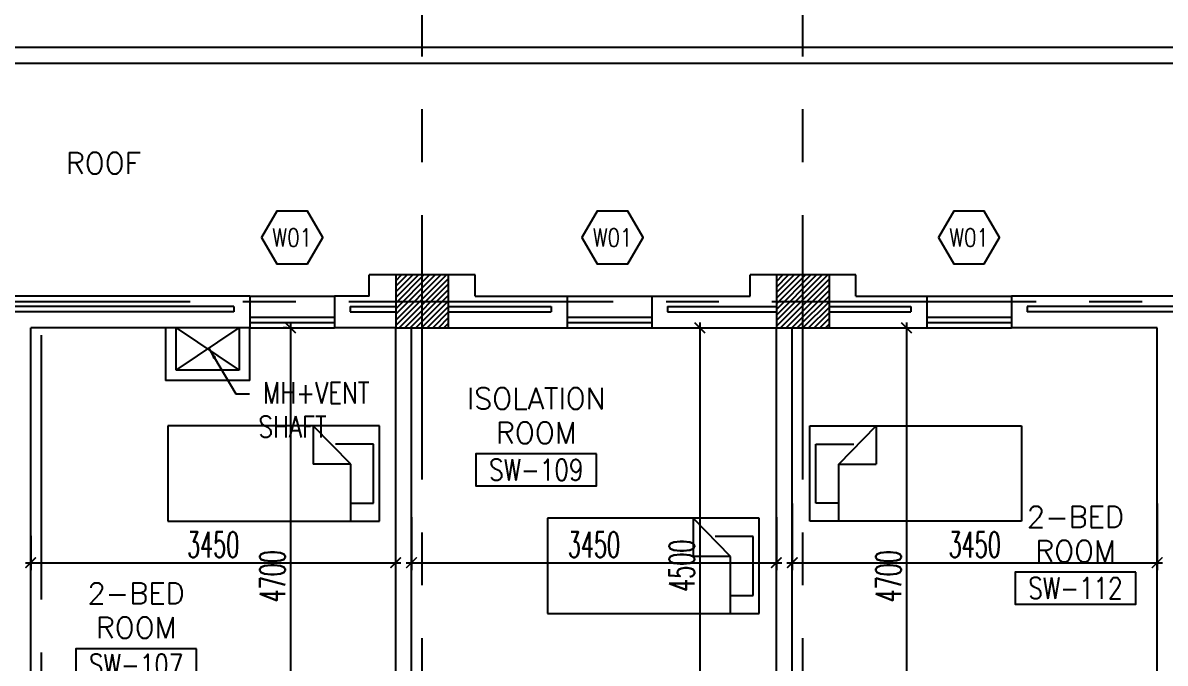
# Model space of a CAD drawing. Extents: x 276011.4 to 276105.3, y 57291.9 to 57371.4.
# Drawn here: x 276073.04 to 276083.84, y 57354.16 to 57360.22 of the extents above; entities that cross this region are included whole.
import ezdxf
from ezdxf.enums import TextEntityAlignment as Align

# ---------------------------------------------------------------- set-up
doc = ezdxf.new("R2010")
doc.units = 0
doc.header["$MEASUREMENT"] = 0
doc.header["$PDMODE"] = 34
doc.linetypes.add('CENTERX2', pattern=[4, 2.5, -0.5, 0.5, -0.5])
doc.layers.get('0').update_dxf_attribs({"linetype": 'CONTINUOUS'})
doc.layers.get('DEFPOINTS').update_dxf_attribs({"linetype": 'CONTINUOUS'})
for name, color, linetype in [('AX-DIM', 4, 'CONTINUOUS'), ('AXES', 11, 'CENTERX2'), ('COL', 5, 'CONTINUOUS'), ('DIM', 4, 'CONTINUOUS'), ('FUR', 4, 'CONTINUOUS'), ('HAT', 8, 'CONTINUOUS'), ('INSUL', 4, 'CONTINUOUS'), ('PROJ-L', 4, 'CONTINUOUS'), ('RM-BOX', 4, 'CONTINUOUS'), ('RM-NAME', 2, 'CONTINUOUS'), ('RM-NO', 2, 'CONTINUOUS'), ('SHAFT', 3, 'CONTINUOUS'), ('WALL', 2, 'CONTINUOUS'), ('WIN', 3, 'CONTINUOUS'), ('WIN-BOX', 4, 'CONTINUOUS'), ('WIN-NO', 5, 'CONTINUOUS')]:
    doc.layers.add(name, color=color, linetype=linetype)
doc.styles.add('ROMANS', font='ROMANS.shx', dxfattribs={"width": 0.6})
doc.dimstyles.new('STANDARD in', dxfattribs={"dimtxt": 0.24, "dimasz": 0.1, "dimexe": 0.07, "dimexo": 0.05, "dimgap": 0.05, "dimtad": 1, "dimdec": 0, "dimlfac": 1000, "dimzin": 0, "dimdsep": 46, "dimtxsty": 'ROMANS', "dimblk": 'ARCHTICK', "dimcen": 0.05, "dimdle": 0.05, "dimclrd": 4, "dimclre": 4, "dimclrt": 2, "dimadec": 0, "dimazin": 0, "dimtfac": 1, "dimtdec": 0, "dimtmove": 2, "dimatfit": 3, "dimfxl": 0, "dimtolj": 1, "dimtzin": 0, "dimarcsym": 0})

# ---------------------------------------------------------------- blocks, each defined once
blk = doc.blocks.new('_ARCHTICK')
at = {"color": 0, "linetype": 'ByBlock', "const_width": 0.15}
blk.add_lwpolyline([(-0.5, -0.5), (0.5, 0.5)], dxfattribs=at)
blk = doc.blocks.new('*D106')
at = {"layer": 'AX-DIM', "color": 4, "lineweight": -2, "ltscale": 0.3}
for p, q in [((276020.355, 57365.405), (276020.355, 57370.081)), ((276095.065, 57357.883), (276095.065, 57370.081)), ((276020.305, 57370.011), (276095.115, 57370.011))]:
    blk.add_line(p, q, dxfattribs=at)
at = {"layer": 'DEFPOINTS', "color": 0, "ltscale": 0.3}
for p in [(276095.065, 57370.011), (276020.355, 57365.355), (276095.065, 57357.833)]:
    blk.add_point(p, dxfattribs=at)
at = {"layer": 'AX-DIM', "color": 4, "lineweight": -2, "ltscale": 0.3, "xscale": 0.1, "yscale": 0.1, "zscale": 0.1, "rotation": 180}
blk.add_blockref('_ARCHTICK', (276020.355, 57370.011), dxfattribs=at)
at = {"layer": 'AX-DIM', "color": 4, "lineweight": -2, "ltscale": 0.3, "xscale": 0.1, "yscale": 0.1, "zscale": 0.1}
blk.add_blockref('_ARCHTICK', (276095.065, 57370.011), dxfattribs=at)
at = {"layer": 'AX-DIM', "color": 2, "ltscale": 0.3, "insert": (276057.71, 57370.181), "char_height": 0.24, "attachment_point": 5, "style": 'ROMANS'}
blk.add_mtext('\\A1;74710', dxfattribs=at)
blk = doc.blocks.new('WW1')
at = {"layer": 'WIN-BOX'}
blk.add_lwpolyline([(144, -250), (289, 0), (144, 250), (-144, 250), (-289, 0), (-144, -250)], close=True, dxfattribs=at)
at = {"layer": 'WIN-NO', "style": 'ROMANS', "width": 0.8}
blk.add_attdef('W00', text='', height=170, dxfattribs=at).set_placement((0, 0), align=Align.MIDDLE)
blk = doc.blocks.new('*X50')
at = {"color": 0}
for p, q in [((235129, 177110), (235608, 177590)), ((235129, 177163), (235555, 177590)), ((235129, 177217), (235502, 177590)), ((235129, 177270), (235449, 177590)), ((235129, 177323), (235396, 177590)), ((235129, 177376), (235343, 177590)), ((235129, 177429), (235290, 177590)), ((235129, 177482), (235237, 177590)), ((235129, 177535), (235184, 177590)), ((235161, 177090), (235629, 177557)), ((235214, 177090), (235629, 177504)), ((235267, 177090), (235629, 177451)), ((235320, 177090), (235629, 177398)), ((235373, 177090), (235629, 177345)), ((235426, 177090), (235629, 177292)), ((235479, 177090), (235629, 177239)), ((235532, 177090), (235629, 177186)), ((235585, 177090), (235629, 177133))]:
    blk.add_line(p, q, dxfattribs=at)
blk = doc.blocks.new('*X49')
at = {"color": 0}
for p, q in [((238729, 177104), (239214, 177590)), ((238729, 177157), (239161, 177590)), ((238729, 177210), (239108, 177590)), ((238729, 177263), (239055, 177590)), ((238729, 177316), (239002, 177590)), ((238729, 177369), (238949, 177590)), ((238729, 177422), (238896, 177590)), ((238729, 177475), (238843, 177590)), ((238729, 177528), (238790, 177590)), ((238729, 177581), (238737, 177590)), ((238767, 177090), (239229, 177551)), ((238820, 177090), (239229, 177498)), ((238873, 177090), (239229, 177445)), ((238926, 177090), (239229, 177392)), ((238979, 177090), (239229, 177339)), ((239032, 177090), (239229, 177286)), ((239085, 177090), (239229, 177233)), ((239138, 177090), (239229, 177180)), ((239191, 177090), (239229, 177127))]:
    blk.add_line(p, q, dxfattribs=at)
blk = doc.blocks.new('RM1')
at = {"layer": 'RM-BOX'}
blk.add_lwpolyline([(570, -200), (-570, -200), (-570, -500), (570, -500)], close=True, dxfattribs=at)
at = {"layer": 'RM-NAME', "style": 'ROMANS'}
for tag, p in [('ROOMNAME1', (0, 324)), ('ROOMNAME2', (0, 0))]:
    blk.add_attdef(tag, text='', height=200, dxfattribs=at).set_placement(p, align=Align.MIDDLE)
at = {"layer": 'RM-NO', "style": 'ROMANS', "width": 0.8}
blk.add_attdef('ROOMNO', text='', height=200, dxfattribs=at).set_placement((0, -350), align=Align.MIDDLE)
blk = doc.blocks.new('*D464')
at = {"layer": 'DEFPOINTS', "color": 0, "linetype": 'ByBlock', "ltscale": 0.3}
for p in [(276075.587, 57357.333), (276075.571, 57352.633), (276075.615, 57352.633)]:
    blk.add_point(p, dxfattribs=at)
at = {"layer": 'DIM', "color": 4, "linetype": 'ByBlock', "lineweight": -2, "ltscale": 0.3}
for p, q in [((276075.537, 57357.333), (276075.501, 57357.333)), ((276075.571, 57357.383), (276075.571, 57352.583)), ((276075.565, 57352.633), (276075.501, 57352.633))]:
    blk.add_line(p, q, dxfattribs=at)
at = {"layer": 'DIM', "color": 4, "linetype": 'ByBlock', "lineweight": -2, "ltscale": 0.3, "xscale": 0.1, "yscale": 0.1, "zscale": 0.1}
for p, rotation in [((276075.571, 57357.333), 90), ((276075.571, 57352.633), 270)]:
    blk.add_blockref('_ARCHTICK', p, dxfattribs=dict(at, rotation=rotation))
at = {"layer": 'DIM', "color": 2, "linetype": 'ByBlock', "ltscale": 0.3, "insert": (276075.401, 57354.983), "char_height": 0.24, "attachment_point": 5, "rotation": 90, "style": 'ROMANS'}
blk.add_mtext('\\A1;4700', dxfattribs=at)
blk = doc.blocks.new('*D463')
at = {"layer": 'DEFPOINTS', "color": 0, "linetype": 'ByBlock', "ltscale": 0.3}
for p in [(276073.115, 57355.416), (276076.565, 57355.416), (276076.565, 57355.112)]:
    blk.add_point(p, dxfattribs=at)
at = {"layer": 'DIM', "color": 4, "linetype": 'ByBlock', "lineweight": -2, "ltscale": 0.3}
for p, q in [((276073.115, 57355.366), (276073.115, 57355.042)), ((276076.565, 57355.366), (276076.565, 57355.042)), ((276073.065, 57355.112), (276076.615, 57355.112))]:
    blk.add_line(p, q, dxfattribs=at)
at = {"layer": 'DIM', "color": 4, "linetype": 'ByBlock', "lineweight": -2, "ltscale": 0.3, "xscale": 0.1, "yscale": 0.1, "zscale": 0.1, "rotation": 180}
blk.add_blockref('_ARCHTICK', (276073.115, 57355.112), dxfattribs=at)
at = {"layer": 'DIM', "color": 4, "linetype": 'ByBlock', "lineweight": -2, "ltscale": 0.3, "xscale": 0.1, "yscale": 0.1, "zscale": 0.1}
blk.add_blockref('_ARCHTICK', (276076.565, 57355.112), dxfattribs=at)
at = {"layer": 'DIM', "color": 2, "linetype": 'ByBlock', "ltscale": 0.3, "insert": (276074.84, 57355.282), "char_height": 0.24, "attachment_point": 5, "style": 'ROMANS'}
blk.add_mtext('\\A1;3450', dxfattribs=at)
blk = doc.blocks.new('*D462')
at = {"layer": 'DEFPOINTS', "color": 0, "linetype": 'ByBlock', "ltscale": 0.3}
for p in [(276079.357, 57357.333), (276078.922, 57352.833), (276079.441, 57352.833)]:
    blk.add_point(p, dxfattribs=at)
at = {"layer": 'DIM', "color": 4, "linetype": 'ByBlock', "lineweight": -2, "ltscale": 0.3}
for p, q in [((276079.407, 57357.333), (276079.511, 57357.333)), ((276079.441, 57357.383), (276079.441, 57352.783)), ((276078.972, 57352.833), (276079.511, 57352.833))]:
    blk.add_line(p, q, dxfattribs=at)
at = {"layer": 'DIM', "color": 4, "linetype": 'ByBlock', "lineweight": -2, "ltscale": 0.3, "xscale": 0.1, "yscale": 0.1, "zscale": 0.1}
for p, rotation in [((276079.441, 57357.333), 90), ((276079.441, 57352.833), 270)]:
    blk.add_blockref('_ARCHTICK', p, dxfattribs=dict(at, rotation=rotation))
at = {"layer": 'DIM', "color": 2, "linetype": 'ByBlock', "ltscale": 0.3, "insert": (276079.271, 57355.083), "char_height": 0.24, "attachment_point": 5, "rotation": 90, "style": 'ROMANS'}
blk.add_mtext('\\A1;4500', dxfattribs=at)
blk = doc.blocks.new('*D461')
at = {"layer": 'DEFPOINTS', "color": 0, "linetype": 'ByBlock', "ltscale": 0.3}
for p in [(276076.715, 57355.591), (276080.165, 57355.591), (276080.165, 57355.112)]:
    blk.add_point(p, dxfattribs=at)
at = {"layer": 'DIM', "color": 4, "linetype": 'ByBlock', "lineweight": -2, "ltscale": 0.3}
for p, q in [((276076.715, 57355.541), (276076.715, 57355.042)), ((276080.165, 57355.541), (276080.165, 57355.042)), ((276076.665, 57355.112), (276080.215, 57355.112))]:
    blk.add_line(p, q, dxfattribs=at)
at = {"layer": 'DIM', "color": 4, "linetype": 'ByBlock', "lineweight": -2, "ltscale": 0.3, "xscale": 0.1, "yscale": 0.1, "zscale": 0.1, "rotation": 180}
blk.add_blockref('_ARCHTICK', (276076.715, 57355.112), dxfattribs=at)
at = {"layer": 'DIM', "color": 4, "linetype": 'ByBlock', "lineweight": -2, "ltscale": 0.3, "xscale": 0.1, "yscale": 0.1, "zscale": 0.1}
blk.add_blockref('_ARCHTICK', (276080.165, 57355.112), dxfattribs=at)
at = {"layer": 'DIM', "color": 2, "linetype": 'ByBlock', "ltscale": 0.3, "insert": (276078.44, 57355.282), "char_height": 0.24, "attachment_point": 5, "style": 'ROMANS'}
blk.add_mtext('\\A1;3450', dxfattribs=at)
blk = doc.blocks.new('*D451')
at = {"layer": 'DEFPOINTS', "color": 0, "linetype": 'ByBlock', "ltscale": 0.3}
for p in [(276080.315, 57355.722), (276083.765, 57355.722), (276083.765, 57355.112)]:
    blk.add_point(p, dxfattribs=at)
at = {"layer": 'DIM', "color": 4, "linetype": 'ByBlock', "lineweight": -2, "ltscale": 0.3}
for p, q in [((276080.315, 57355.672), (276080.315, 57355.042)), ((276083.765, 57355.672), (276083.765, 57355.042)), ((276080.265, 57355.112), (276083.815, 57355.112))]:
    blk.add_line(p, q, dxfattribs=at)
at = {"layer": 'DIM', "color": 4, "linetype": 'ByBlock', "lineweight": -2, "ltscale": 0.3, "xscale": 0.1, "yscale": 0.1, "zscale": 0.1, "rotation": 180}
blk.add_blockref('_ARCHTICK', (276080.315, 57355.112), dxfattribs=at)
at = {"layer": 'DIM', "color": 4, "linetype": 'ByBlock', "lineweight": -2, "ltscale": 0.3, "xscale": 0.1, "yscale": 0.1, "zscale": 0.1}
blk.add_blockref('_ARCHTICK', (276083.765, 57355.112), dxfattribs=at)
at = {"layer": 'DIM', "color": 2, "linetype": 'ByBlock', "ltscale": 0.3, "insert": (276082.04, 57355.282), "char_height": 0.24, "attachment_point": 5, "style": 'ROMANS'}
blk.add_mtext('\\A1;3450', dxfattribs=at)
blk = doc.blocks.new('*D450')
at = {"layer": 'DEFPOINTS', "color": 0, "linetype": 'ByBlock', "ltscale": 0.3}
for p in [(276081.14, 57357.333), (276081.14, 57352.633), (276081.395, 57352.633)]:
    blk.add_point(p, dxfattribs=at)
at = {"layer": 'DIM', "color": 4, "linetype": 'ByBlock', "lineweight": -2, "ltscale": 0.3}
for p, q in [((276081.19, 57357.333), (276081.465, 57357.333)), ((276081.395, 57357.383), (276081.395, 57352.583)), ((276081.19, 57352.633), (276081.465, 57352.633))]:
    blk.add_line(p, q, dxfattribs=at)
at = {"layer": 'DIM', "color": 4, "linetype": 'ByBlock', "lineweight": -2, "ltscale": 0.3, "xscale": 0.1, "yscale": 0.1, "zscale": 0.1}
for p, rotation in [((276081.395, 57357.333), 90), ((276081.395, 57352.633), 270)]:
    blk.add_blockref('_ARCHTICK', p, dxfattribs=dict(at, rotation=rotation))
at = {"layer": 'DIM', "color": 2, "linetype": 'ByBlock', "ltscale": 0.3, "insert": (276081.225, 57354.983), "char_height": 0.24, "attachment_point": 5, "rotation": 90, "style": 'ROMANS'}
blk.add_mtext('\\A1;4700', dxfattribs=at)

msp = doc.modelspace()

# ---------------------------------------------------------------- linework, layer by layer
at = {"layer": 'AXES'}
for p, q in [((276076.8155, 57291.8986), (276076.8155, 57370.7113)), ((276080.4155, 57291.8986), (276080.4155, 57370.7113)), ((276104.6155, 57359.9829), (276052.5255, 57359.9829)), ((276032.1217, 57357.5829), (276104.6155, 57357.5829)), ((276073.2155, 57298.7629), (276073.2155, 57357.5829))]:
    msp.add_line(p, q, dxfattribs=at)
at = {"layer": 'COL'}
for points in [[(276077.0655, 57357.3329), (276077.0655, 57357.8329), (276076.5655, 57357.8329), (276076.5655, 57357.3329)], [(276080.6655, 57357.3329), (276080.6655, 57357.8329), (276080.1655, 57357.8329), (276080.1655, 57357.3329)]]:
    msp.add_lwpolyline(points, close=True, dxfattribs=at)
at = {"layer": 'FUR'}
for p, q in [((276076.412, 57356.4049), (276074.412, 57356.4049)), ((276074.412, 57356.4049), (276074.412, 57355.5049)), ((276075.7869, 57356.4049), (276075.7869, 57356.0437)), ((276076.1404, 57356.0437), (276075.7869, 57356.4049)), ((276076.412, 57355.5049), (276076.412, 57356.4049)), ((276080.4826, 57356.4049), (276082.4826, 57356.4049)), ((276080.4826, 57355.5049), (276080.4826, 57356.4049)), ((276080.7542, 57356.0437), (276081.1076, 57356.4049)), ((276081.1076, 57356.4049), (276081.1076, 57356.0437)), ((276082.4826, 57356.4049), (276082.4826, 57355.5049)), ((276076.3565, 57356.2327), (276075.9969, 57356.2327)), ((276076.3565, 57355.6748), (276076.3565, 57356.2327)), ((276080.538, 57356.2327), (276080.8977, 57356.2327)), ((276080.538, 57355.6748), (276080.538, 57356.2327)), ((276076.1404, 57356.0437), (276075.7869, 57356.0437)), ((276076.1404, 57355.5049), (276076.1404, 57356.0437)), ((276080.7542, 57356.0437), (276081.1076, 57356.0437)), ((276080.7542, 57355.5049), (276080.7542, 57356.0437)), ((276076.1404, 57355.6748), (276076.3565, 57355.6748)), ((276080.7542, 57355.6748), (276080.538, 57355.6748)), ((276074.412, 57355.5049), (276076.412, 57355.5049)), ((276080.0022, 57355.5324), (276078.0022, 57355.5324)), ((276078.0022, 57355.5324), (276078.0022, 57354.6324)), ((276079.3771, 57355.5324), (276079.3771, 57355.1713)), ((276079.7305, 57355.1713), (276079.3771, 57355.5324)), ((276080.0022, 57354.6324), (276080.0022, 57355.5324)), ((276082.4826, 57355.5049), (276080.4826, 57355.5049)), ((276079.9467, 57355.3603), (276079.587, 57355.3603)), ((276079.9467, 57354.8023), (276079.9467, 57355.3603)), ((276079.7305, 57355.1713), (276079.3771, 57355.1713)), ((276079.7305, 57354.6324), (276079.7305, 57355.1713)), ((276079.7305, 57354.8023), (276079.9467, 57354.8023)), ((276078.0022, 57354.6324), (276080.0022, 57354.6324))]:
    msp.add_line(p, q, dxfattribs=at)
at = {"layer": 'INSUL'}
for p, q in [((276075.0367, 57357.5329), (276071.3367, 57357.5329)), ((276075.0367, 57357.5329), (276075.0367, 57357.4829)), ((276076.1367, 57357.5329), (276076.5655, 57357.5329)), ((276076.1367, 57357.5329), (276076.1367, 57357.4829)), ((276077.0655, 57357.5329), (276078.0367, 57357.5329)), ((276078.0367, 57357.5329), (276078.0367, 57357.4829)), ((276079.1367, 57357.5329), (276080.1655, 57357.5329)), ((276079.1367, 57357.5329), (276079.1367, 57357.4829)), ((276080.6655, 57357.5329), (276081.4367, 57357.5329)), ((276081.4367, 57357.5329), (276081.4367, 57357.4829)), ((276082.5367, 57357.5329), (276082.5367, 57357.4829)), ((276085.4655, 57357.5329), (276082.5367, 57357.5329)), ((276075.0367, 57357.4829), (276071.3367, 57357.4829)), ((276076.1367, 57357.4829), (276076.5655, 57357.4829)), ((276077.0655, 57357.4829), (276078.0367, 57357.4829)), ((276079.1367, 57357.4829), (276080.1655, 57357.4829)), ((276080.6655, 57357.4829), (276081.4367, 57357.4829)), ((276085.4655, 57357.4829), (276082.5367, 57357.4829))]:
    msp.add_line(p, q, dxfattribs=at)
at = {"layer": 'PROJ-L', "linetype": 'Continuous'}
for p, q in [((276087.8655, 57359.9829), (276069.3655, 57359.9829)), ((276087.7155, 57359.8329), (276069.5155, 57359.8329))]:
    msp.add_line(p, q, dxfattribs=at)
at = {"layer": 'SHAFT', "linetype": 'ByBlock'}
for p, q in [((276074.4905, 57356.9329), (276075.0867, 57357.3329)), ((276074.4905, 57357.3329), (276075.0867, 57356.9329))]:
    msp.add_line(p, q, dxfattribs=at)
at = {"layer": 'WALL'}
for p, q in [((276076.3155, 57357.6329), (276076.3155, 57357.8329)), ((276077.3155, 57357.8329), (276076.3155, 57357.8329)), ((276077.3155, 57357.6329), (276077.3155, 57357.8329)), ((276079.9155, 57357.6329), (276079.9155, 57357.8329)), ((276080.9155, 57357.8329), (276079.9155, 57357.8329)), ((276080.9155, 57357.6329), (276080.9155, 57357.8329)), ((276075.1867, 57357.6329), (276071.1867, 57357.6329)), ((276075.1867, 57357.6329), (276075.1867, 57357.3329)), ((276075.9867, 57357.6329), (276075.9867, 57357.3329)), ((276076.3155, 57357.6329), (276075.9867, 57357.6329)), ((276077.3155, 57357.6329), (276078.1867, 57357.6329)), ((276078.1867, 57357.6329), (276078.1867, 57357.3329)), ((276078.9867, 57357.6329), (276078.9867, 57357.3329)), ((276078.9867, 57357.6329), (276079.9155, 57357.6329)), ((276080.9155, 57357.6329), (276081.5867, 57357.6329)), ((276081.5867, 57357.6329), (276081.5867, 57357.3329)), ((276082.3867, 57357.6329), (276082.3867, 57357.3329)), ((276085.6155, 57357.6329), (276082.3867, 57357.6329)), ((276075.1867, 57357.3329), (276073.1155, 57357.3329)), ((276073.1155, 57350.6829), (276073.1155, 57357.3329)), ((276074.3905, 57357.3329), (276074.3905, 57356.8329)), ((276074.4905, 57356.9329), (276074.4905, 57357.3329)), ((276075.0867, 57357.3329), (276075.0867, 57356.9329)), ((276075.1867, 57356.8329), (276075.1867, 57357.3329)), ((276076.5655, 57357.3329), (276075.9867, 57357.3329)), ((276076.5655, 57352.6329), (276076.5655, 57357.3329)), ((276076.7155, 57352.8329), (276076.7155, 57357.3329)), ((276077.0655, 57357.3329), (276078.1867, 57357.3329)), ((276078.9867, 57357.3329), (276080.1655, 57357.3329)), ((276080.1655, 57352.8329), (276080.1655, 57357.3329)), ((276080.3155, 57352.6329), (276080.3155, 57357.3329)), ((276080.6655, 57357.3329), (276081.5867, 57357.3329)), ((276083.7655, 57357.3329), (276082.3867, 57357.3329)), ((276083.7655, 57350.6829), (276083.7655, 57357.3329)), ((276075.0867, 57356.9329), (276074.4905, 57356.9329)), ((276075.1867, 57356.8329), (276074.3905, 57356.8329))]:
    msp.add_line(p, q, dxfattribs=at)
at = {"layer": 'WALL', "linetype": 'ByBlock', "ltscale": 0.3}
for points in [[(276077.0655, 57357.8329), (276076.5655, 57357.8329), (276076.5655, 57357.3329), (276077.0655, 57357.3329)], [(276080.6655, 57357.8329), (276080.1655, 57357.8329), (276080.1655, 57357.3329), (276080.6655, 57357.3329)]]:
    msp.add_lwpolyline(points, close=True, dxfattribs=at)
at = {"layer": 'WIN'}
for p, q in [((276075.1867, 57357.6329), (276075.9867, 57357.6329)), ((276078.1867, 57357.6329), (276078.9867, 57357.6329)), ((276081.5867, 57357.6329), (276082.3867, 57357.6329)), ((276075.1867, 57357.4329), (276075.9867, 57357.4329)), ((276078.1867, 57357.4329), (276078.9867, 57357.4329)), ((276081.5867, 57357.4329), (276082.3867, 57357.4329)), ((276075.1867, 57357.3829), (276075.9867, 57357.3829)), ((276075.1867, 57357.3329), (276075.9867, 57357.3329)), ((276078.1867, 57357.3829), (276078.9867, 57357.3829)), ((276078.1867, 57357.3329), (276078.9867, 57357.3329)), ((276081.5867, 57357.3829), (276082.3867, 57357.3829)), ((276081.5867, 57357.3329), (276082.3867, 57357.3329))]:
    msp.add_line(p, q, dxfattribs=at)

# ---------------------------------------------------------------- block references
at = {"layer": 'HAT', "xscale": 0.001, "yscale": 0.001, "zscale": 0.001}
for name in ['*X50', '*X49']:
    msp.add_blockref(name, (275841.4369, 57180.2432), dxfattribs=at)
at = {"layer": 'RM-NAME', "xscale": 0.001, "yscale": 0.001, "zscale": 0.001}
for p, values in [((276077.8944, 57356.3399), {'ROOMNO': 'SW-109', 'ROOMNAME2': 'ROOM', 'ROOMNAME1': 'ISOLATION'}), ((276082.9923, 57355.2212), {'ROOMNO': 'SW-112', 'ROOMNAME2': 'ROOM', 'ROOMNAME1': '2-BED'}), ((276074.111, 57354.4979), {'ROOMNO': 'SW-107', 'ROOMNAME2': 'ROOM', 'ROOMNAME1': '2-BED'})]:
    msp.add_blockref('RM1', p, dxfattribs=at).add_auto_attribs(values)
at = {"layer": 'WIN-NO', "xscale": 0.001, "yscale": 0.001, "zscale": 0.001}
for p in [(276075.5867, 57358.186), (276078.6158, 57358.186), (276081.9867, 57358.186)]:
    msp.add_blockref('WW1', p, dxfattribs=at).add_auto_attribs({'W00': 'W01'})

# ---------------------------------------------------------------- texts
at = {"layer": 'RM-NAME', "style": 'ROMANS'}
msp.add_text('ROOF', height=0.2, dxfattribs=at).set_placement((276073.8016, 57358.8889), align=Align.MIDDLE)
at = {"layer": 'SHAFT', "color": 4, "style": 'ROMANS', "width": 0.8}
for s, p in [('MH+VENT', (276075.8134, 57356.7179)), ('SHAFT', (276075.5902, 57356.3964))]:
    msp.add_text(s, height=0.2, dxfattribs=at).set_placement(p, align=Align.MIDDLE)

# ---------------------------------------------------------------- dimensions: what is measured, and where the dimension line sits
at = {"layer": 'AX-DIM'}
dim = msp.add_linear_dim(base=(276095.0655, 57370.0113), p1=(276020.3555, 57365.3553), p2=(276095.0655, 57357.8329), dimstyle='STANDARD in', dxfattribs=at)
dim.commit()
dim.dimension.update_dxf_attribs({"geometry": '*D106', "text_midpoint": (276057.7105, 57370.1813)})
at = {"layer": 'DIM', "linetype": 'ByBlock', "ltscale": 0.3}
for base, p1, p2, picture, middle in [((276075.5714, 57352.6329), (276075.5867, 57357.3329), (276075.6155, 57352.6329), '*D464', (276075.4014, 57354.9829)), ((276079.4406, 57352.8329), (276079.3565, 57357.3329), (276078.9222, 57352.8329), '*D462', (276079.2706, 57355.0829)), ((276081.3945, 57352.6329), (276081.1405, 57357.3329), (276081.1405, 57352.6329), '*D450', (276081.2245, 57354.9829))]:
    dim = msp.add_linear_dim(base=base, p1=p1, p2=p2, angle=90, dimstyle='STANDARD in', dxfattribs=at)
    dim.commit()
    dim.dimension.update_dxf_attribs({"geometry": picture, "text_midpoint": middle})
for base, p1, p2, picture, middle in [((276083.7655, 57355.1125), (276080.3155, 57355.7219), (276083.7655, 57355.7219), '*D451', (276082.0405, 57355.2825)), ((276080.1655, 57355.1125), (276076.7155, 57355.5913), (276080.1655, 57355.5913), '*D461', (276078.4405, 57355.2825)), ((276076.5655, 57355.1125), (276073.1155, 57355.4162), (276076.5655, 57355.4162), '*D463', (276074.8405, 57355.2825))]:
    dim = msp.add_linear_dim(base=base, p1=p1, p2=p2, dimstyle='STANDARD in', dxfattribs=at)
    dim.commit()
    dim.dimension.update_dxf_attribs({"geometry": picture, "text_midpoint": middle})

# ---------------------------------------------------------------- leaders
at = {"layer": 'SHAFT', "color": 6, "linetype": 'ByBlock', "ltscale": 0.3}
msp.add_leader([(276074.803, 57357.1329), (276075.0534, 57356.707), (276075.1845, 57356.707)], dimstyle='STANDARD in', dxfattribs=at)

doc.saveas('drawing.dxf')
